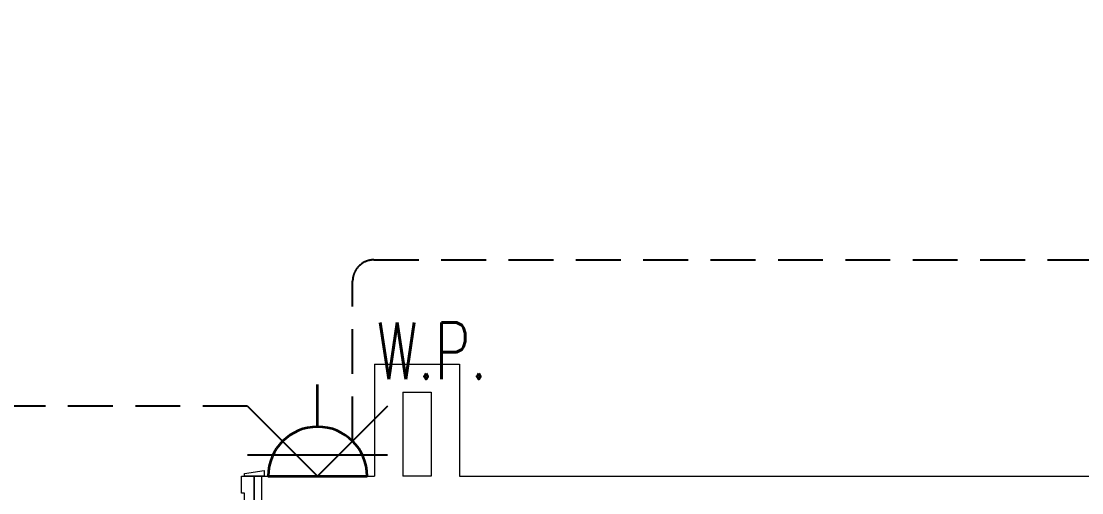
# Model space of a CAD drawing. Header units: inches. Extents: x -12418 to 57169, y -29325 to 19878.
# Drawn here: x 21729 to 25478, y 1147 to 2815 of the extents above; entities that cross this region are included whole.
import ezdxf
from ezdxf import colors
from ezdxf.entities.mleader import LeaderData, LeaderLine
from ezdxf.enums import TextEntityAlignment as Align
from ezdxf.math import Vec2, Vec3

# ---------------------------------------------------------------- set-up
doc = ezdxf.new("R2010")
doc.units = ezdxf.units.IN
doc.header["$LTSCALE"] = 25
doc.header["$MEASUREMENT"] = 0
doc.linetypes.add('DASHDOT', pattern=[25.4, 12.7, -6.35, 0, -6.35])
doc.linetypes.add('HIDDEN', pattern=[9.525, 6.35, -3.175])
doc.layers.get('0').update_dxf_attribs({"color": 8})
doc.layers.get('Defpoints').update_dxf_attribs({"color": 8})
for name, color, linetype, lineweight in [('00-Ground Floor$0$Walls', 251, 'Continuous', 5), ('00-Ground Floor$0$Wooden Joinery', 251, 'Continuous', 5), ('E-LITE-CIRC', 6, 'Continuous', 25), ('E-LITE-CLNG-CNDT', 6, 'DASHDOT', 35), ('E-LITE-EXIT-NUMB', 6, 'Continuous', 25), ('E-POWR-FLOR-CNDT', 6, 'HIDDEN', 25), ('E-POWR-WALL @ 100', 4, 'Continuous', 35)]:
    doc.layers.add(name, color=color, linetype=linetype, lineweight=lineweight)
doc.styles.add('DC_Simplex', font='SIMPLEX.shx', dxfattribs={"width": 0.7})

# ---------------------------------------------------------------- blocks, each defined once
blk = doc.blocks.new('00-Ground Floor$0$A$C72370EFE')
at = {"layer": '00-Ground Floor$0$Wooden Joinery'}
for p, q in [((-0.01, -0.03), (-0.01, -0.07)), ((0, -0.03), (-0.01, -0.03)), ((0.04, -0.03), (0.05, -0.03)), ((0.05, -0.03), (0.05, -0.07)), ((-0.05, -0.07), (-0.05, -0.16)), ((-0.03, -0.07), (-0.03, -0.16)), ((-0.01, -0.04), (-0.02, -0.04)), ((-0.01, -0.06), (-0.02, -0.06)), ((0, -0.07), (-0.01, -0.07)), ((0.04, -0.07), (0.05, -0.07)), ((0.05, -0.04), (0.06, -0.04)), ((0.05, -0.06), (0.06, -0.06)), ((0.07, -0.07), (0.07, -0.16)), ((0.09, -0.07), (0.09, -0.16)), ((-0.01, -0.17), (-0.02, -0.17)), ((-0.01, -0.17), (-0.01, -0.19)), ((0.05, -0.17), (0.06, -0.17)), ((0.05, -0.17), (0.05, -0.19)), ((-0.01, -0.19), (-0.02, -0.19)), ((0.05, -0.19), (0.06, -0.19))]:
    blk.add_line(p, q, dxfattribs=at)
for centre, radius, start, end in [((-0.02, -0.07), 0.03, 90, 180), ((-0.02, -0.07), 0.01, 90, 180), ((0.06, -0.07), 0.03, 0, 90), ((0.06, -0.07), 0.01, 0, 90), ((-0.02, -0.16), 0.03, 180, 270), ((-0.02, -0.16), 0.01, 180, 270), ((0.06, -0.16), 0.01, 270, 0), ((0.06, -0.16), 0.03, 270, 0)]:
    blk.add_arc(centre, radius, start, end, dxfattribs=at)
blk = doc.blocks.new('00-Ground Floor$0$A$C5DAD61B4')
at = {"layer": '00-Ground Floor$0$Wooden Joinery'}
for points in [[(80, 959.1), (80, 969.1), (10, 979.1), (10, 959.1)], [(940, 959.1), (940, 969.1), (1010, 979.1), (1010, 959.1)], [(70, 859.1), (70, 849.1), (0, 839.1), (0, 859.1)], [(120, 859.1), (120, 0), (80, 0), (80, 859.1)], [(950, 859.1), (950, 849.1), (1020, 839.1), (1020, 859.1)]]:
    blk.add_lwpolyline(points, close=True, dxfattribs=at)
for points in [[(45, 859.1), (45, 959.1), (20, 959.1), (20, 859.1), (45, 859.1)], [(45, 859.1), (80, 859.1), (80, 899.1), (90, 899.1), (90, 959.1), (45, 959.1), (45, 859.1)], [(975, 859.1), (940, 859.1), (940, 899.1), (930, 899.1), (930, 959.1), (975, 959.1), (975, 859.1)], [(975, 859.1), (975, 959.1), (1000, 959.1), (1000, 859.1), (975, 859.1)]]:
    blk.add_lwpolyline(points, dxfattribs=at)
blk.add_arc((80, 859.1), 860, 272.666, 0, dxfattribs=at)
at = {"layer": '00-Ground Floor$0$Wooden Joinery', "xscale": 999.9999999998854, "yscale": 999.9999999998854, "zscale": 999.9999999998854, "rotation": 180}
blk.add_blockref('00-Ground Floor$0$A$C72370EFE', (120, 0), dxfattribs=at)
blk = doc.blocks.new('00-Ground Floor')
at = {"layer": '00-Ground Floor$0$Walls'}
for p, q in [((22977.9, 1602.6, 0), (22977.9, 1205.7, 0)), ((22977.9, 1602.6, 0), (23277.9, 1602.6, 0)), ((23277.9, 1602.6, 0), (23277.9, 1205.7, 0)), ((23077.9, 1502.6, 0), (23077.9, 1205.7, 0)), ((23077.9, 1502.6, 0), (23177.9, 1502.6, 0)), ((23177.9, 1502.6, 0), (23177.9, 1205.7, 0)), ((22577.9, 1205.7, 0), (22977.9, 1205.7, 0)), ((22577.9, 1205.7, 0), (22577.9, 1105.7, 0)), ((23177.9, 1205.7, 0), (23077.9, 1205.7, 0)), ((23277.9, 1205.7, 0), (26820.6, 1205.7))]:
    blk.add_line(p, q, dxfattribs=at)
at = {"layer": '00-Ground Floor$0$Wooden Joinery'}
blk.add_blockref('00-Ground Floor$0$A$C5DAD61B4', (21577.9, 246.6, 0), dxfattribs=at)
blk = doc.blocks.new('*U50')
blk.add_line((1.75, 0), (3.25, 0))
blk.add_lwpolyline([(0, -1.75, 1), (0, 1.75)], format="xyb", close=True)
at = {"layer": 'Defpoints'}
for p, q in [((2.475, 2.475), (0, 0)), ((0.758, 2.475), (0.758, -2.475)), ((2.475, -2.475), (0, 0))]:
    blk.add_line(p, q, dxfattribs=at)
at = {"layer": 'E-LITE-EXIT-NUMB', "style": 'DC_Simplex', "width": 0.7, "flags": 8}
blk.add_attdef('TYPE', text='', height=2, rotation=360, dxfattribs=at).set_placement((-2.682, 5.238), align=Align.RIGHT)
blk.add_attdef('CIRCUIT', (2.682, 5.238), '', height=2, rotation=360, dxfattribs=at)
blk = doc.blocks.new('ARR0W')
at = {"color": 45}
blk.add_ellipse((0, 0), major_axis=(0.4, 0), ratio=0.4, dxfattribs=at)
at = {"color": 45, "ltscale": 0.5}
blk.add_solid([(-1.4, 0.167), (-0.4, 0), (-1.4, -0.167)], dxfattribs=at)

msp = doc.modelspace()

# ---------------------------------------------------------------- linework, layer by layer
at = {"layer": 'E-POWR-FLOR-CNDT', "elevation": 0}
for points in [[(22653, 1329.4), (22529.2, 1453.2), (20570.4, 1453.2, -0.414214), (20495.4, 1528.2), (20495.4, 3221.4), (20371.7, 3345.2)], [(22900.4, 1329.4), (22900.4, 1896, -0.414214), (22975.4, 1971), (27877.7, 1971, -0.414214), (27952.7, 1896), (27952.7, 1453.2), (28076.5, 1329.4)]]:
    msp.add_lwpolyline(points, format="xyb", dxfattribs=at)

# ---------------------------------------------------------------- block references
at = {"layer": 'E-LITE-CLNG-CNDT'}
msp.add_blockref('00-Ground Floor', (0, 0), dxfattribs=at)
at = {"layer": 'E-POWR-WALL @ 100'}
ref = msp.add_blockref('*U50', (22776.7, 1205.7, 0), dxfattribs=dict(at, xscale=100, yscale=100, zscale=100, rotation=90.00000000000001))
ref.add_attrib('TYPE', 'W.P.', dxfattribs={"layer": 'E-LITE-EXIT-NUMB', "height": 200, "style": 'DC_Simplex', "width": 0.7, "flags": 8}).set_placement((23376.1, 1549.5, 0), align=Align.RIGHT)

# ---------------------------------------------------------------- leaders
at = {"layer": 'E-LITE-CIRC'}
ml = msp.add_multileader_mtext('Standard', dxfattribs=at)
ml.set_content('{\\Fdc_el_romans|c0;\\W0.8;TO\\Fromans|c0; \\Fsimplex|c0;LP-GF/S29}', color=256, style='DC_Simplex')
ml.set_leader_properties()
ml.set_arrow_properties(name='ARR0W')
ml.build(insert=Vec2(0, 0))
ml.multileader.update_dxf_attribs({"dogleg_length": 200, "arrow_head_size": 140, "scale": 100})
ctx = ml.context
ctx.base_point, ctx.scale, ctx.char_height, ctx.arrow_head_size, ctx.landing_gap_size, ctx.plane_origin, ctx.plane_x_axis, ctx.plane_y_axis = Vec3(20756.5, 406.6), 100, 200, 140, 140, Vec3(44139.3, -3813.8), Vec3(1, 0.000001, 0), Vec3(-0.000001, 1, 0)
notes = []
notes.append((ctx, [(0, (1, 1, 0), (20736.5, 406.6), (1, 0.000001, 0), 20, [(0, [(20323.7, 1271.4)], 0, [])])]))
ctx.mtext.insert, ctx.mtext.text_direction, ctx.mtext.rotation, ctx.mtext.flow_direction = Vec3(20896.5, 540), Vec3(1, 0.000001, 0), 0.000001, 5
for ctx, leaders in notes:
    for number, flags, end, landing, length, lines in leaders:
        leader = LeaderData()
        leader.index, (leader.has_last_leader_line, leader.has_dogleg_vector, leader.attachment_direction) = number, flags
        leader.last_leader_point, leader.dogleg_vector, leader.dogleg_length = Vec3(end), Vec3(landing), length
        for number, points, colour, breaks in lines:
            line = LeaderLine()
            line.index, line.vertices, line.color, line.breaks = number, Vec3.list(points), colors.encode_raw_color(colour), breaks
            leader.lines.append(line)
        ctx.leaders.append(leader)

doc.saveas('drawing.dxf')
